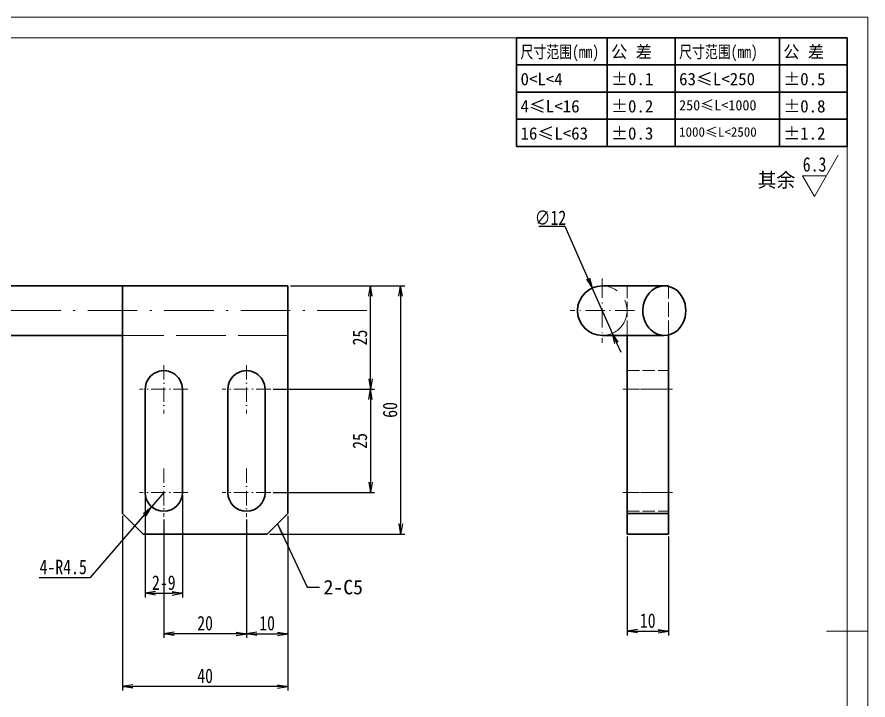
# Model space of a CAD drawing. Header units: millimetres. Extents: x -15766 to 80009, y -9701 to 15159.
# Drawn here: x -10913.9 to -10708.1, y 11266 to 11431.1 of the extents above; entities that cross this region are included whole.
import ezdxf
from ezdxf.enums import TextEntityAlignment as Align

# ---------------------------------------------------------------- set-up
doc = ezdxf.new("R2010")
doc.units = ezdxf.units.MM
for name, pattern in [('CENTER-HOKUTO_1', [16, 13, -1, 1, -1]), ('DASHDOT', [18.5, 12, -3, 0.5, -3]), ('DASHED', [15, 12, -3]), ('HIDDEN-HOKUTO_1', [2, 1, -1])]:
    doc.linetypes.add(name, pattern=pattern)
doc.layers.get('DEFPOINTS').update_dxf_attribs({"lineweight": 18})
for name, color, linetype, lineweight in [('AM_7', 2, 'CENTER-HOKUTO_1', 18), ('AM_HID', 1, 'HIDDEN-HOKUTO_1', 18), ('AM_VIS', 7, 'Continuous', 18), ('CDRAFT0', 7, 'Continuous', 18), ('DIM', 253, 'Continuous', 20), ('title_frame', 7, 'Continuous', 18), ('word_dim', 9, 'Continuous', 18), ('尺寸线层', 3, 'Continuous', 18), ('粗实线层', 7, 'Continuous', 35), ('粗实线层_1', 7, 'Continuous', 15)]:
    doc.layers.add(name, color=color, linetype=linetype, lineweight=lineweight)
doc.styles.add('DIM', font='', dxfattribs={"width": 0.8})
doc.styles.get('DIM').set_extended_font_data('NSimSun')
doc.dimstyles.new('1-1', dxfattribs={"dimtxt": 3.5, "dimasz": 3, "dimexe": 1, "dimexo": 0, "dimgap": 1, "dimtad": 1, "dimdsep": 46, "dimtxsty": 'DIM', "dimblk": '_CAXARROW', "dimcen": 0, "dimdle": 6, "dimclrd": 256, "dimclre": 256, "dimclrt": 3, "dimazin": 2, "dimtfac": 0.707107, "dimtmove": 0, "dimatfit": 3, "dimfxl": 0, "dimfrac": 2, "dimtolj": 1, "dimarcsym": 0})
doc.dimstyles.new('1-1$0', dxfattribs={"dimtxt": 3.5, "dimasz": 2.5, "dimexe": 1, "dimexo": 0.625, "dimgap": 0.8, "dimtad": 1, "dimdsep": 46, "dimtxsty": 'DIM', "dimblk": 'OPEN', "dimcen": 0, "dimdle": 5, "dimclrd": 256, "dimclre": 256, "dimclrt": 3, "dimazin": 3, "dimtfac": 0.5, "dimtmove": 0, "dimatfit": 3, "dimldrblk": 'OPEN', "dimfxl": 0, "dimtolj": 1, "dimarcsym": 0})
doc.dimstyles.new('1-1$3', dxfattribs={"dimtxt": 3.5, "dimasz": 2.5, "dimexe": 1, "dimexo": 0.625, "dimgap": 0.3, "dimtad": 1, "dimtih": 1, "dimtoh": 1, "dimdsep": 46, "dimtxsty": 'DIM', "dimblk": 'OPEN', "dimcen": 0, "dimdle": 5, "dimclrd": 256, "dimclre": 256, "dimclrt": 3, "dimazin": 3, "dimtfac": 0.5, "dimtmove": 0, "dimatfit": 3, "dimldrblk": 'OPEN', "dimfxl": 0, "dimtolj": 1, "dimarcsym": 0})
doc.dimstyles.new('1-1$4', dxfattribs={"dimtxt": 3.5, "dimasz": 2.5, "dimexe": 1, "dimexo": 0.625, "dimgap": 0.8, "dimtad": 1, "dimtih": 1, "dimtoh": 1, "dimzin": 12, "dimdsep": 46, "dimtxsty": 'DIM', "dimblk": 'OPEN', "dimcen": 0, "dimdle": 5, "dimclrd": 256, "dimclre": 256, "dimclrt": 3, "dimazin": 3, "dimtfac": 0.5, "dimtmove": 0, "dimatfit": 3, "dimldrblk": 'OPEN', "dimfxl": 0, "dimtolj": 1, "dimarcsym": 0})

# ---------------------------------------------------------------- blocks, each defined once
blk = doc.blocks.new('*X3')
at = {"layer": 'CDRAFT0'}
for p, q in [((420, 297), (0, 297)), ((420, 0), (420, 297))]:
    blk.add_line(p, q, dxfattribs=at)
at = {"layer": '粗实线层_1'}
for p, q in [((415, 292), (25, 292)), ((415, 5), (415, 292)), ((420, 148.5), (410, 148.5))]:
    blk.add_line(p, q, dxfattribs=at)
blk = doc.blocks.new('自由公差_1')
at = {"layer": '粗实线层'}
for p, q in [((-80, 0), (0, 0)), ((-80, 0), (-80, -26.3)), ((-58.08, 0), (-58.08, -26.3)), ((-41.64, 0), (-41.64, -26.3)), ((-16.44, 0), (-16.44, -26.3)), ((0, 0), (0, -26.3)), ((-80, -6.58), (0, -6.58)), ((-80, -13.15), (0, -13.15)), ((-80, -19.73), (0, -19.73)), ((-80, -26.3), (0, -26.3))]:
    blk.add_line(p, q, dxfattribs=at)
at = {"layer": '尺寸线层', "linetype": 'Continuous', "attachment_point": 1, "line_spacing_factor": 0.9}
for s, insert, char_height, width in [('{\\W0.8;尺寸范围(mm)}', (-79.04, -1.92), 3, 22.6032), ('公 差', (-57.12, -1.92), 3, 22.6032), ('{\\W0.8;尺寸范围(mm)}', (-40.68, -1.92), 3, 22.6032), ('公 差', (-15.48, -1.92), 3, 22.6032), ('%%P0.1', (-57.12, -8.49), 3, 12.7119), ('%%P0.5', (-15.48, -8.49), 3, 12.5771), ('0<L<4', (-79.04, -8.49), 3, 22.6032), ('63≤L<250', (-40.68, -8.49), 3, 22.6032), ('4≤L<16', (-79.04, -15.07), 3, 22.6032), ('%%P0.2', (-57.12, -15.07), 3, 12.4769), ('250≤L<1000', (-40.68, -15.07), 2.5, 22.6032), ('%%P0.8', (-15.48, -15.07), 3, 13.0759), ('16≤L<63', (-79.04, -21.64), 3, 22.6032), ('%%P0.3', (-57.12, -21.64), 3, 12.7119), ('1000≤L<2500', (-40.68, -21.64), 2.3, 22.6032), ('%%P1.2', (-15.48, -21.64), 3, 12.8764)]:
    blk.add_mtext(s, dxfattribs=dict(at, insert=insert, char_height=char_height, width=width))
blk = doc.blocks.new('_OPEN')
at = {"color": 0, "linetype": 'ByBlock', "lineweight": -2}
for p, q in [((-1, 0.166667), (0, 0)), ((-1, -0.166667), (0, 0)), ((0, 0), (-1, 0))]:
    blk.add_line(p, q, dxfattribs=at)
blk = doc.blocks.new('*D291')
at = {"layer": 'DEFPOINTS', "color": 0, "transparency": 16777216}
for p in [(-10848.42, 11366.11), (-10853.42, 11306.11), (-10821.13, 11306.11)]:
    blk.add_point(p, dxfattribs=at)
at = {"layer": 'DIM', "linetype": 'Continuous', "lineweight": -2, "transparency": 16777216}
for p, q in [((-10847.79, 11366.11), (-10820.13, 11366.11)), ((-10821.13, 11363.61), (-10821.13, 11308.61)), ((-10852.79, 11306.11), (-10820.13, 11306.11))]:
    blk.add_line(p, q, dxfattribs=at)
at = {"layer": 'DIM', "lineweight": -2, "transparency": 16777216, "xscale": 2.5, "yscale": 2.5, "zscale": 2.5}
for p, rotation in [((-10821.13, 11366.11), 90), ((-10821.13, 11306.11), 270)]:
    blk.add_blockref('_OPEN', p, dxfattribs=dict(at, rotation=rotation))
at = {"layer": 'DIM', "color": 3, "transparency": 16777216, "insert": (-10823.68, 11336.11), "char_height": 3.5, "attachment_point": 5, "rotation": 90, "style": 'DIM'}
blk.add_mtext('\\A1;60', dxfattribs=at)
blk = doc.blocks.new('*D292')
at = {"layer": 'DEFPOINTS', "color": 0, "transparency": 16777216}
for p in [(-10848.42, 11366.11), (-10828.43, 11366.11), (-10852.57, 11341.11)]:
    blk.add_point(p, dxfattribs=at)
at = {"layer": 'DIM', "linetype": 'Continuous', "lineweight": -2, "transparency": 16777216}
for p, q in [((-10847.79, 11366.11), (-10827.43, 11366.11)), ((-10828.43, 11343.61), (-10828.43, 11363.61)), ((-10851.94, 11341.11), (-10827.43, 11341.11))]:
    blk.add_line(p, q, dxfattribs=at)
at = {"layer": 'DIM', "lineweight": -2, "transparency": 16777216, "xscale": 2.5, "yscale": 2.5, "zscale": 2.5}
for p, rotation in [((-10828.43, 11366.11), 90), ((-10828.43, 11341.11), 270)]:
    blk.add_blockref('_OPEN', p, dxfattribs=dict(at, rotation=rotation))
at = {"layer": 'DIM', "color": 3, "transparency": 16777216, "insert": (-10830.98, 11353.61), "char_height": 3.5, "attachment_point": 5, "rotation": 90, "style": 'DIM'}
blk.add_mtext('\\A1;25', dxfattribs=at)
blk = doc.blocks.new('*D293')
at = {"layer": 'DEFPOINTS', "color": 0, "transparency": 16777216}
for p in [(-10852.57, 11341.11), (-10852.57, 11316.11), (-10828.43, 11316.11)]:
    blk.add_point(p, dxfattribs=at)
at = {"layer": 'DIM', "linetype": 'Continuous', "lineweight": -2, "transparency": 16777216}
for p, q in [((-10851.94, 11341.11), (-10827.43, 11341.11)), ((-10828.43, 11338.61), (-10828.43, 11318.61)), ((-10851.94, 11316.11), (-10827.43, 11316.11))]:
    blk.add_line(p, q, dxfattribs=at)
at = {"layer": 'DIM', "lineweight": -2, "transparency": 16777216, "xscale": 2.5, "yscale": 2.5, "zscale": 2.5}
for p, rotation in [((-10828.43, 11341.11), 90), ((-10828.43, 11316.11), 270)]:
    blk.add_blockref('_OPEN', p, dxfattribs=dict(at, rotation=rotation))
at = {"layer": 'DIM', "color": 3, "transparency": 16777216, "insert": (-10830.98, 11328.61), "char_height": 3.5, "attachment_point": 5, "rotation": 90, "style": 'DIM'}
blk.add_mtext('\\A1;25', dxfattribs=at)
blk = doc.blocks.new('*D294')
at = {"layer": 'DEFPOINTS', "color": 0, "transparency": 16777216}
for p in [(-10888.42, 11311.11), (-10848.42, 11311.11), (-10888.42, 11269.26)]:
    blk.add_point(p, dxfattribs=at)
at = {"layer": 'DIM', "linetype": 'Continuous', "lineweight": -2, "transparency": 16777216}
for p, q in [((-10888.42, 11310.49), (-10888.42, 11268.26)), ((-10848.42, 11310.49), (-10848.42, 11268.26)), ((-10850.92, 11269.26), (-10885.92, 11269.26))]:
    blk.add_line(p, q, dxfattribs=at)
at = {"layer": 'DIM', "lineweight": -2, "transparency": 16777216, "xscale": 2.5, "yscale": 2.5, "zscale": 2.5, "rotation": 180}
blk.add_blockref('_OPEN', (-10888.42, 11269.26), dxfattribs=at)
at = {"layer": 'DIM', "lineweight": -2, "transparency": 16777216, "xscale": 2.5, "yscale": 2.5, "zscale": 2.5}
blk.add_blockref('_OPEN', (-10848.42, 11269.26), dxfattribs=at)
at = {"layer": 'DIM', "color": 3, "transparency": 16777216, "insert": (-10868.42, 11271.81), "char_height": 3.5, "attachment_point": 5, "style": 'DIM'}
blk.add_mtext('\\A1;40', dxfattribs=at)
blk = doc.blocks.new('*D295')
at = {"layer": 'DEFPOINTS', "color": 0, "transparency": 16777216}
for p in [(-10858.42, 11310.26), (-10848.42, 11311.11), (-10848.42, 11281.99)]:
    blk.add_point(p, dxfattribs=at)
at = {"layer": 'DIM', "linetype": 'Continuous', "lineweight": -2, "transparency": 16777216}
for p, q in [((-10858.42, 11309.64), (-10858.42, 11280.99)), ((-10848.42, 11310.49), (-10848.42, 11280.99)), ((-10855.92, 11281.99), (-10850.92, 11281.99))]:
    blk.add_line(p, q, dxfattribs=at)
at = {"layer": 'DIM', "lineweight": -2, "transparency": 16777216, "xscale": 2.5, "yscale": 2.5, "zscale": 2.5, "rotation": 180}
blk.add_blockref('_OPEN', (-10858.42, 11281.99), dxfattribs=at)
at = {"layer": 'DIM', "lineweight": -2, "transparency": 16777216, "xscale": 2.5, "yscale": 2.5, "zscale": 2.5}
blk.add_blockref('_OPEN', (-10848.42, 11281.99), dxfattribs=at)
at = {"layer": 'DIM', "color": 3, "transparency": 16777216, "insert": (-10853.42, 11284.54), "char_height": 3.5, "attachment_point": 5, "style": 'DIM'}
blk.add_mtext('\\A1;10', dxfattribs=at)
blk = doc.blocks.new('*D296')
at = {"layer": 'DEFPOINTS', "color": 0, "transparency": 16777216}
for p in [(-10878.42, 11310.26), (-10858.42, 11310.26), (-10878.42, 11281.99)]:
    blk.add_point(p, dxfattribs=at)
at = {"layer": 'DIM', "linetype": 'Continuous', "lineweight": -2, "transparency": 16777216}
for p, q in [((-10878.42, 11309.64), (-10878.42, 11280.99)), ((-10858.42, 11309.64), (-10858.42, 11280.99)), ((-10860.92, 11281.99), (-10875.92, 11281.99))]:
    blk.add_line(p, q, dxfattribs=at)
at = {"layer": 'DIM', "lineweight": -2, "transparency": 16777216, "xscale": 2.5, "yscale": 2.5, "zscale": 2.5, "rotation": 180}
blk.add_blockref('_OPEN', (-10878.42, 11281.99), dxfattribs=at)
at = {"layer": 'DIM', "lineweight": -2, "transparency": 16777216, "xscale": 2.5, "yscale": 2.5, "zscale": 2.5}
blk.add_blockref('_OPEN', (-10858.42, 11281.99), dxfattribs=at)
at = {"layer": 'DIM', "color": 3, "transparency": 16777216, "insert": (-10868.42, 11284.54), "char_height": 3.5, "attachment_point": 5, "style": 'DIM'}
blk.add_mtext('\\A1;20', dxfattribs=at)
blk = doc.blocks.new('_CAXARROW')
blk.add_hatch(color=0).paths.add_polyline_path([(0, 0), (-1, 0.125), (-1, -0.125)], flags=0)
blk = doc.blocks.new('*D297')
at = {"layer": 'DEFPOINTS', "color": 0, "transparency": 16777216}
for p in [(-10878.42, 11316.11), (-10881.36, 11312.71)]:
    blk.add_point(p, dxfattribs=at)
at = {"layer": 'DIM', "linetype": 'Continuous', "lineweight": -2, "transparency": 16777216}
for p, q in [((-10878.42, 11316.11), (-10881.36, 11312.71)), ((-10896.14, 11295.57), (-10882.99, 11310.81)), ((-10908.53, 11295.57), (-10896.14, 11295.57))]:
    blk.add_line(p, q, dxfattribs=at)
at = {"layer": 'DIM', "lineweight": -2, "transparency": 16777216, "xscale": 2.5, "yscale": 2.5, "zscale": 2.5, "rotation": 49.22237202480601}
blk.add_blockref('_OPEN', (-10881.36, 11312.71), dxfattribs=at)
at = {"layer": 'DIM', "color": 3, "transparency": 16777216, "insert": (-10902.75, 11298.12), "char_height": 3.5, "attachment_point": 5, "style": 'DIM'}
blk.add_mtext('\\A1;4-R4.5', dxfattribs=at)
blk = doc.blocks.new('*D298')
at = {"layer": 'DEFPOINTS', "color": 0, "transparency": 16777216}
for p in [(-10882.92, 11316.11), (-10873.92, 11316.11), (-10873.92, 11291.78)]:
    blk.add_point(p, dxfattribs=at)
at = {"layer": 'DIM', "linetype": 'Continuous', "lineweight": -2, "transparency": 16777216}
for p, q in [((-10882.92, 11315.49), (-10882.92, 11290.78)), ((-10873.92, 11315.49), (-10873.92, 11290.78)), ((-10880.42, 11291.78), (-10876.42, 11291.78))]:
    blk.add_line(p, q, dxfattribs=at)
at = {"layer": 'DIM', "lineweight": -2, "transparency": 16777216, "xscale": 2.5, "yscale": 2.5, "zscale": 2.5, "rotation": 180}
blk.add_blockref('_OPEN', (-10882.92, 11291.78), dxfattribs=at)
at = {"layer": 'DIM', "lineweight": -2, "transparency": 16777216, "xscale": 2.5, "yscale": 2.5, "zscale": 2.5}
blk.add_blockref('_OPEN', (-10873.92, 11291.78), dxfattribs=at)
at = {"layer": 'DIM', "color": 3, "transparency": 16777216, "insert": (-10878.42, 11294.33), "char_height": 3.5, "attachment_point": 5, "style": 'DIM'}
blk.add_mtext('\\A1;2-9', dxfattribs=at)
blk = doc.blocks.new('*D299')
at = {"layer": 'DEFPOINTS', "color": 0, "transparency": 16777216}
for p in [(-10766.36, 11306.11), (-10756.36, 11306.11), (-10756.36, 11282.61)]:
    blk.add_point(p, dxfattribs=at)
at = {"layer": 'DIM', "linetype": 'Continuous', "lineweight": -2, "transparency": 16777216}
for p, q in [((-10766.36, 11305.49), (-10766.36, 11281.61)), ((-10756.36, 11305.49), (-10756.36, 11281.61)), ((-10763.86, 11282.61), (-10758.86, 11282.61))]:
    blk.add_line(p, q, dxfattribs=at)
at = {"layer": 'DIM', "lineweight": -2, "transparency": 16777216, "xscale": 2.5, "yscale": 2.5, "zscale": 2.5, "rotation": 180}
blk.add_blockref('_OPEN', (-10766.36, 11282.61), dxfattribs=at)
at = {"layer": 'DIM', "lineweight": -2, "transparency": 16777216, "xscale": 2.5, "yscale": 2.5, "zscale": 2.5}
blk.add_blockref('_OPEN', (-10756.36, 11282.61), dxfattribs=at)
at = {"layer": 'DIM', "color": 3, "transparency": 16777216, "insert": (-10761.36, 11285.16), "char_height": 3.5, "attachment_point": 5, "style": 'DIM'}
blk.add_mtext('\\A1;10', dxfattribs=at)
blk = doc.blocks.new('*D300')
at = {"layer": 'DEFPOINTS', "color": 0, "transparency": 16777216}
for p in [(-10774.8, 11365.6), (-10769.93, 11354.63)]:
    blk.add_point(p, dxfattribs=at)
at = {"layer": 'DIM', "linetype": 'Continuous', "lineweight": -2, "transparency": 16777216}
for p, q in [((-10787.74, 11380.54), (-10781.45, 11380.54)), ((-10781.45, 11380.54), (-10775.82, 11367.88)), ((-10769.93, 11354.63), (-10774.8, 11365.6)), ((-10768.91, 11352.35), (-10767.89, 11350.06))]:
    blk.add_line(p, q, dxfattribs=at)
at = {"layer": 'DIM', "lineweight": -2, "transparency": 16777216, "xscale": 2.5, "yscale": 2.5, "zscale": 2.5}
for p, rotation in [((-10774.8, 11365.6), 293.9776658920379), ((-10769.93, 11354.63), 113.9776658920378)]:
    blk.add_blockref('_OPEN', p, dxfattribs=dict(at, rotation=rotation))
at = {"layer": 'DIM', "color": 3, "transparency": 16777216, "insert": (-10784.89, 11382.59), "char_height": 3.5, "attachment_point": 5, "style": 'DIM'}
blk.add_mtext('\\A1;∅12', dxfattribs=at)

msp = doc.modelspace()

# ---------------------------------------------------------------- linework, layer by layer
at = {"layer": 'AM_7', "linetype": 'DASHDOT', "lineweight": 13, "ltscale": 0.389999}
msp.add_line((-10772.36337, 11367.91304), (-10772.36337, 11352.31306), dxfattribs=at)
at = {"layer": 'AM_7', "linetype": 'DASHDOT', "lineweight": 13}
msp.add_line((-10829.31942, 11360.11305), (-11058.49618, 11360.11305), dxfattribs=at)
at = {"layer": 'AM_7', "linetype": 'DASHDOT', "lineweight": 13, "ltscale": 0.38999}
msp.add_line((-10764.56356, 11360.11305), (-10780.16317, 11360.11305), dxfattribs=at)
at = {"layer": 'AM_7', "linetype": 'DASHDOT', "lineweight": 13, "ltscale": 0.2925}
for p, q in [((-10878.41757, 11346.96306), (-10878.41757, 11335.26304)), ((-10858.41757, 11346.96306), (-10858.41757, 11335.26304)), ((-10878.41757, 11321.96306), (-10878.41757, 11310.26304)), ((-10858.41757, 11321.96306), (-10858.41757, 11310.26304))]:
    msp.add_line(p, q, dxfattribs=at)
at = {"layer": 'AM_7', "linetype": 'DASHDOT', "lineweight": 13, "ltscale": 0.292505}
for p, q in [((-10872.56747, 11341.11305), (-10884.26767, 11341.11305)), ((-10852.56747, 11341.11305), (-10864.26767, 11341.11305)), ((-10872.56747, 11316.11305), (-10884.26767, 11316.11305)), ((-10852.56747, 11316.11305), (-10864.26767, 11316.11305))]:
    msp.add_line(p, q, dxfattribs=at)
at = {"layer": 'AM_7', "linetype": 'DASHDOT', "lineweight": 13, "ltscale": 0.3}
for p, q in [((-10767.36337, 11341.11305), (-10755.36337, 11341.11305)), ((-10767.36337, 11316.11305), (-10755.36337, 11316.11305))]:
    msp.add_line(p, q, dxfattribs=at)
at = {"layer": 'AM_HID', "linetype": 'DASHED', "lineweight": 13}
for p, q in [((-10848.41757, 11366.11305), (-10888.41757, 11366.11305)), ((-10848.41757, 11354.11305), (-10888.41757, 11354.11305))]:
    msp.add_line(p, q, dxfattribs=at)
at = {"layer": 'AM_HID', "linetype": 'DASHED', "lineweight": 13, "ltscale": 0.299997}
msp.add_line((-10766.36337, 11354.11317), (-10766.36337, 11366.11305), dxfattribs=at)
at = {"layer": 'AM_HID', "linetype": 'DASHED', "lineweight": 13, "ltscale": 0.225806}
msp.add_line((-10757.33114, 11366.11305), (-10766.36337, 11366.11305), dxfattribs=at)
at = {"layer": 'AM_HID', "linetype": 'DASHED', "lineweight": 13, "ltscale": 0.294391}
msp.add_line((-10756.36337, 11354.22535), (-10756.36337, 11366.00099), dxfattribs=at)
at = {"layer": 'AM_HID', "linetype": 'DASHED', "lineweight": 13, "ltscale": 0.25}
for p, q in [((-10766.36337, 11345.61305), (-10756.36337, 11345.61305)), ((-10766.36337, 11345.61305), (-10756.36337, 11345.61305)), ((-10756.36337, 11341.11305), (-10766.36337, 11341.11305)), ((-10766.36337, 11341.11305), (-10756.36337, 11341.11305)), ((-10766.36337, 11341.11305), (-10756.36337, 11341.11305)), ((-10766.36337, 11341.11305), (-10756.36337, 11341.11305)), ((-10756.36337, 11316.11305), (-10766.36337, 11316.11305)), ((-10766.36337, 11316.11305), (-10756.36337, 11316.11305)), ((-10766.36337, 11316.11305), (-10756.36337, 11316.11305)), ((-10766.36337, 11316.11305), (-10756.36337, 11316.11305)), ((-10766.36337, 11311.61305), (-10756.36337, 11311.61305)), ((-10766.36337, 11311.61305), (-10756.36337, 11311.61305)), ((-10756.36337, 11311.11305), (-10766.36337, 11311.11305))]:
    msp.add_line(p, q, dxfattribs=at)
at = {"layer": 'AM_HID', "linetype": 'DASHED', "lineweight": 13}
msp.add_arc((-10772.36337, 11360.11305), 6, 269.9999975, 90.0000025, dxfattribs=at)
at = {"layer": 'AM_VIS', "lineweight": 35}
for p, q in [((-10888.41757, 11366.11305), (-11039.39852, 11366.11305)), ((-10848.41757, 11366.11305), (-10888.41757, 11366.11305)), ((-10888.41757, 11311.11305), (-10888.41757, 11366.11305)), ((-10848.41757, 11366.11305), (-10848.41757, 11311.11305)), ((-10888.41757, 11354.11305), (-11039.39852, 11354.11305)), ((-10766.36337, 11311.11305), (-10766.36337, 11354.11317)), ((-10756.36337, 11311.11305), (-10756.36337, 11354.22535)), ((-10882.91757, 11316.11305), (-10882.91757, 11341.11305)), ((-10873.91757, 11341.11305), (-10873.91757, 11316.11305)), ((-10862.91757, 11316.11305), (-10862.91757, 11341.11305)), ((-10853.91757, 11341.11305), (-10853.91757, 11316.11305)), ((-10883.41757, 11306.11305), (-10853.41757, 11306.11305))]:
    msp.add_line(p, q, dxfattribs=at)
at = {"layer": 'AM_VIS', "lineweight": 35, "ltscale": 0.15}
for p, q in [((-10848.41757, 11360.11305), (-10848.41757, 11366.11305)), ((-10848.41757, 11354.11305), (-10848.41757, 11360.11305))]:
    msp.add_line(p, q, dxfattribs=at)
at = {"layer": 'AM_VIS', "lineweight": 35, "ltscale": 0.050244}
for p, q in [((-10770.3536, 11366.11305), (-10772.36337, 11366.11305)), ((-10770.3536, 11354.11305), (-10772.36337, 11354.11305))]:
    msp.add_line(p, q, dxfattribs=at)
at = {"layer": 'AM_VIS', "lineweight": 35, "ltscale": 0.324756}
for p, q in [((-10770.3536, 11366.11305), (-10757.36337, 11366.11305)), ((-10770.3536, 11354.11305), (-10757.36337, 11354.11305))]:
    msp.add_line(p, q, dxfattribs=at)
at = {"layer": 'AM_VIS', "lineweight": 35, "ltscale": 0.024194}
msp.add_line((-10756.36337, 11366.11305), (-10757.33114, 11366.11305), dxfattribs=at)
at = {"layer": 'AM_VIS', "lineweight": 35, "ltscale": 0.002802}
msp.add_line((-10756.36337, 11366.00099), (-10756.36337, 11366.11305), dxfattribs=at)
at = {"layer": 'AM_VIS', "lineweight": 35, "ltscale": 0.176777}
for p, q in [((-10883.41757, 11306.11305), (-10888.41757, 11311.11305)), ((-10853.41757, 11306.11305), (-10848.41757, 11311.11305))]:
    msp.add_line(p, q, dxfattribs=at)
at = {"layer": 'AM_VIS', "lineweight": 35, "ltscale": 0.125}
for p, q in [((-10766.36337, 11306.11305), (-10766.36337, 11311.11305)), ((-10756.36337, 11306.11305), (-10756.36337, 11311.11305))]:
    msp.add_line(p, q, dxfattribs=at)
at = {"layer": 'AM_VIS', "lineweight": 35, "ltscale": 0.25}
for p, q in [((-10756.36337, 11311.11305), (-10766.36337, 11311.11305)), ((-10756.36337, 11306.11305), (-10766.36337, 11306.11305))]:
    msp.add_line(p, q, dxfattribs=at)
at = {"layer": 'AM_VIS', "lineweight": 35}
for centre, radius, start, end in [((-10772.36337, 11360.11305), 6, 90.0000025, 269.9999975), ((-10878.41757, 11341.11305), 4.5, 0, 180.000005), ((-10858.41757, 11341.11305), 4.5, 0, 180.000005), ((-10878.41757, 11316.11305), 4.5, 180.000005, 0), ((-10858.41757, 11316.11305), 4.5, 180.000005, 0)]:
    msp.add_arc(centre, radius, start, end, dxfattribs=at)
for start_param, end_param in [(3.141592654, 4.71238898), (0, 3.141592654), (4.71238898, 6.283185307)]:
    msp.add_ellipse((-10757.36337, 11360.11305), major_axis=(0, -6), ratio=0.866025404, start_param=start_param, end_param=end_param, dxfattribs=at)
at = {"layer": 'DIM'}
for p, q in [((-10721.04527, 11387.67681), (-10715.27177, 11397.67681)), ((-10718.15852, 11392.67681), (-10723.93202, 11392.67681)), ((-10723.93202, 11392.67681), (-10721.04527, 11387.67681))]:
    msp.add_line(p, q, dxfattribs=at)

# ---------------------------------------------------------------- block references
at = {"layer": 'title_frame'}
for name, p in [('*X3', (-11128.10039, 11134.10436)), ('自由公差_1', (-10713.10039, 11426.10436))]:
    msp.add_blockref(name, p, dxfattribs=at)

# ---------------------------------------------------------------- texts
at = {"layer": 'DIM', "color": 3, "insert": (-10839.77851, 11295.02233), "char_height": 3.5, "attachment_point": 1}
msp.add_mtext('\\A1;2-C5', dxfattribs=at)
at = {"layer": 'DIM', "color": 2, "style": 'DIM', "width": 0.8}
msp.add_attdef('6.3', text='0.0', height=3.5, dxfattribs=at).set_placement((-10718.15852, 11392.67681), align=Align.BOTTOM_RIGHT)
at = {"layer": 'word_dim', "linetype": 'Continuous', "insert": (-10734.78523, 11393.44267), "char_height": 3.5, "width": 10.860604, "attachment_point": 1}
msp.add_mtext('{\\C3;其余}', dxfattribs=at)

# ---------------------------------------------------------------- dimensions: what is measured, and where the dimension line sits
at = {"layer": 'DIM'}
dim = msp.add_diameter_dim_2p(p1=(-10769.92509, 11354.63083), p2=(-10774.80165, 11365.59527), dimstyle='1-1$3', dxfattribs=at)
dim.commit()
dim.dimension.update_dxf_attribs({"geometry": '*D300', "text_midpoint": (-10784.89227, 11380.54003), "dimtype": 163})
for base, p1, p2, picture, middle in [((-10821.12501, 11306.11305), (-10848.41757, 11366.11305), (-10853.41757, 11306.11305), '*D291', (-10823.67501, 11336.11305)), ((-10828.42508, 11366.11305), (-10852.56796, 11341.11305), (-10848.41757, 11366.11305), '*D292', (-10830.97508, 11353.61305)), ((-10828.42508, 11316.11305), (-10852.56796, 11341.11305), (-10852.56796, 11316.11305), '*D293', (-10830.97508, 11328.61305))]:
    dim = msp.add_linear_dim(base=base, p1=p1, p2=p2, angle=90, dimstyle='1-1$0', dxfattribs=at)
    dim.commit()
    dim.dimension.update_dxf_attribs({"geometry": picture, "text_midpoint": middle})
dim = msp.add_radius_dim(center=(-10878.41757, 11316.11305), mpoint=(-10881.35663, 11312.70542), text='4-<>', dimstyle='1-1$4', dxfattribs=at)
dim.commit()
dim.dimension.update_dxf_attribs({"geometry": '*D297', "text_midpoint": (-10902.747, 11295.57004), "dimtype": 164})
dim = msp.add_linear_dim(base=(-10873.91757, 11291.78235), p1=(-10882.91757, 11316.11305), p2=(-10873.91757, 11316.11305), text='2-<>', dimstyle='1-1$0', dxfattribs=at)
dim.commit()
dim.dimension.update_dxf_attribs({"geometry": '*D298', "text_midpoint": (-10878.41757, 11294.33235)})
for base, p1, p2, picture, middle in [((-10888.41757, 11269.25953), (-10848.41757, 11311.11305), (-10888.41757, 11311.11305), '*D294', (-10868.41757, 11271.80953)), ((-10878.41757, 11281.98808), (-10858.41757, 11310.26304), (-10878.41757, 11310.26304), '*D296', (-10868.41757, 11284.53808)), ((-10848.41757, 11281.98808), (-10858.41757, 11310.26304), (-10848.41757, 11311.11305), '*D295', (-10853.41757, 11284.53808)), ((-10756.36337, 11282.61308), (-10766.36337, 11306.11305), (-10756.36337, 11306.11305), '*D299', (-10761.36337, 11285.16308))]:
    dim = msp.add_linear_dim(base=base, p1=p1, p2=p2, dimstyle='1-1$0', dxfattribs=at)
    dim.commit()
    dim.dimension.update_dxf_attribs({"geometry": picture, "text_midpoint": middle})

# ---------------------------------------------------------------- leaders
at = {"layer": 'DIM', "annotation_type": 0, "has_hookline": 1, "hookline_direction": 0, "text_width": 12.83333}
msp.add_leader([(-10850.91757, 11308.61305), (-10843.77851, 11293.27233), (-10840.77851, 11293.27233)], dimstyle='1-1', override={"dimgap": 1, "dimtad": 0}, dxfattribs=at)

doc.saveas('drawing.dxf')
